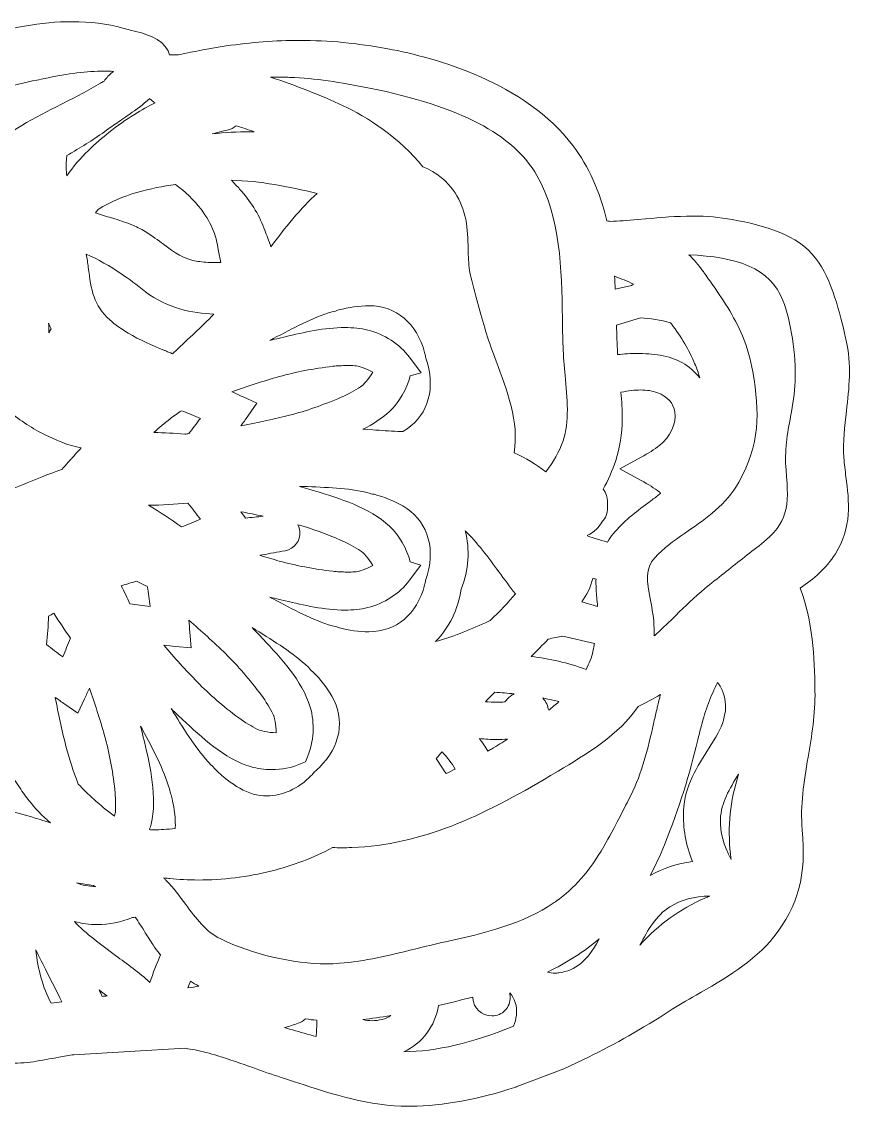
# Model space of a CAD drawing. Extents: x 28 to 2067, y -2033 to -35.
# Drawn here: x 1009.8 to 1197.6, y -1162.6 to -917.4 of the extents above; entities that cross this region are included whole.
import ezdxf

# ---------------------------------------------------------------- set-up
doc = ezdxf.new("R2010")
doc.units = 0
doc.header["$MEASUREMENT"] = 0
doc.layers.add('Layer 1', color=7, linetype='Continuous', lineweight=0)

msp = doc.modelspace()

# ---------------------------------------------------------------- linework, layer by layer
at = {"layer": 'Layer 1'}
for points, knots in [([(1097.32, -1162.63), (1088.47, -1162.63), (1080.21, -1159.93), (1072.23, -1157.32), (1071, -1156.92), (1069.76, -1156.51), (1068.53, -1156.12), (1066.36, -1155.42), (1064.18, -1154.65), (1062.08, -1153.89), (1059.48, -1152.97), (1056.8, -1152.01), (1054.17, -1151.21), (1052.4, -1150.68), (1050.68, -1150.24), (1049.04, -1149.9), (1048.32, -1149.76), (1047.58, -1149.63), (1046.81, -1149.51), (1046.81, -1149.51), (1021.64, -1150.96), (1021.64, -1150.96), (1020.5, -1151.15), (1019.36, -1151.35), (1018.22, -1151.55), (1016.32, -1151.89), (1014.4, -1152.23), (1012.46, -1152.54), (1010.63, -1152.81), (1008.71, -1152.94), (1006.57, -1152.94), (1004.38, -1152.94), (1002.2, -1152.81), (1000.1, -1152.67), (998.39, -1152.57), (996.62, -1152.45), (994.89, -1152.42), (994.34, -1152.41), (993.79, -1152.41), (993.24, -1152.41), (992.42, -1152.41), (991.6, -1152.42), (990.79, -1152.42), (989.95, -1152.43), (989.11, -1152.44), (988.28, -1152.44), (984.38, -1152.44), (980.2, -1152.25), (976.07, -1150.84), (972.26, -1149.58), (969.54, -1147.31), (966.9, -1145.11), (965.87, -1144.25), (964.89, -1143.43), (963.84, -1142.66), (961.2, -1140.73), (957.67, -1140.1), (953.93, -1139.43), (948.32, -1138.43), (941.95, -1137.3), (938.13, -1131.18), (936.78, -1129.03), (936.04, -1126.76), (935.32, -1124.57), (934.41, -1121.79), (933.63, -1119.39), (931.8, -1117.71), (930.17, -1116.22), (928.11, -1115.1), (925.92, -1113.91), (923.6, -1112.65), (921.2, -1111.34), (919.05, -1109.46), (915.56, -1106.45), (912.92, -1103.52), (910.99, -1100.51), (909.98, -1098.96), (909.16, -1097.29), (908.37, -1095.67), (907.01, -1092.9), (905.72, -1090.28), (903.71, -1088.59), (901.85, -1087.01), (899.37, -1086.04), (896.76, -1085.02), (892.63, -1083.4), (887.95, -1081.56), (885.06, -1076.86), (881.38, -1070.81), (882.7, -1063.01), (888.41, -1056.97), (894.72, -1050.28), (904.37, -1045.38), (914.22, -1043.85), (916.38, -1043.52), (918.36, -1043.29), (920.21, -1043.14), (915.67, -1035.46), (912.97, -1028.82), (912, -1022.93), (910.92, -1016.37), (911.69, -1009.89), (912.44, -1003.62), (912.72, -1001.25), (913.01, -998.79), (913.19, -996.42), (913.66, -989.74), (913.65, -983.72), (913.17, -978.02), (912.97, -975.59), (912.56, -973.16), (912.12, -970.59), (911.81, -968.76), (911.49, -966.87), (911.25, -964.98), (911.05, -963.22), (910.94, -961.69), (910.91, -960.26), (910.78, -953.15), (914.41, -948.93), (921.69, -947.71), (924.2, -947.29), (926.7, -947.24), (928.58, -947.24), (929.53, -947.24), (930.48, -947.26), (931.42, -947.27), (932.34, -947.29), (933.26, -947.3), (934.17, -947.3), (935.98, -947.3), (937.35, -947.24), (938.63, -947.11), (941.46, -946.8), (944.39, -946.3), (947.23, -945.81), (949.62, -945.4), (952.1, -944.98), (954.58, -944.66), (954.58, -944.66), (955.7, -944.51), (955.7, -944.51), (959.84, -943.97), (964.54, -943.36), (969.26, -943.36), (972.55, -943.36), (975.44, -943.66), (978.01, -944.27), (982.28, -935.21), (987.28, -925.16), (999.17, -921.22), (1006.78, -918.7), (1014.39, -917.37), (1021.18, -917.37), (1025.3, -917.37), (1029.16, -917.85), (1032.67, -918.81), (1033.23, -918.96), (1033.81, -919.1), (1034.39, -919.25), (1037.69, -920.07), (1041.43, -920.99), (1042.92, -923.97), (1043.05, -924.23), (1043.17, -924.52), (1043.27, -924.86), (1043.62, -924.85), (1043.97, -924.84), (1044.33, -924.84), (1044.65, -924.84), (1044.96, -924.85), (1045.28, -924.85), (1049.06, -924.03), (1052.58, -923.38), (1056.03, -922.86), (1061.78, -922.01), (1067.21, -921.59), (1072.61, -921.59), (1079.22, -921.59), (1085.76, -922.22), (1092.62, -923.49), (1103.58, -925.54), (1123.59, -931.11), (1134.46, -945.37), (1138.07, -950.16), (1140.59, -955.75), (1142.12, -962.42), (1142.41, -962.46), (1142.7, -962.49), (1142.99, -962.53), (1144.78, -962.46), (1146.69, -962.33), (1149.12, -962.1), (1149.12, -962.1), (1150.86, -961.95), (1150.86, -961.95), (1154.32, -961.64), (1157.9, -961.33), (1161.52, -961.33), (1164.75, -961.33), (1167.69, -961.58), (1170.5, -962.1), (1177.85, -963.47), (1185.22, -965.48), (1189.34, -970.83), (1193.09, -975.71), (1194.84, -983.31), (1196.13, -988.85), (1196.13, -988.85), (1196.19, -989.15), (1196.19, -989.15), (1197.55, -994.99), (1196.92, -1000.26), (1196.31, -1005.36), (1195.89, -1008.96), (1195.48, -1012.35), (1195.74, -1015.92), (1195.85, -1017.39), (1196.03, -1018.86), (1196.21, -1020.29), (1196.92, -1025.88), (1197.65, -1031.67), (1193.82, -1037.69), (1191.73, -1041), (1188.9, -1043.35), (1185.85, -1045.48), (1188.71, -1053.07), (1189.08, -1060.8), (1189.21, -1068.68), (1189.3, -1073.92), (1188.46, -1078.9), (1187.65, -1083.71), (1186.71, -1089.31), (1185.82, -1094.59), (1186.33, -1100.09), (1187.29, -1110.29), (1185.43, -1117.32), (1179.91, -1124.33), (1175.48, -1129.92), (1168.5, -1133.95), (1162.34, -1137.51), (1160.16, -1138.76), (1158.11, -1139.94), (1156.24, -1141.15), (1150.18, -1145.06), (1144.04, -1148.54), (1138, -1151.51), (1138, -1151.51), (1132.38, -1154.13), (1132.38, -1154.13), (1132.38, -1154.13), (1121.63, -1158.26), (1121.63, -1158.26), (1121.63, -1158.26), (1121.56, -1158.28), (1121.56, -1158.28), (1113.1, -1161.07), (1105.12, -1162.54), (1097.85, -1162.63), (1097.85, -1162.63), (1097.32, -1162.63), (1097.32, -1162.63)], [0, 0, 0, 0, 1, 1, 1, 2, 2, 2, 3, 3, 3, 4, 4, 4, 5, 5, 5, 6, 6, 6, 7, 7, 7, 8, 8, 8, 9, 9, 9, 10, 10, 10, 11, 11, 11, 12, 12, 12, 13, 13, 13, 14, 14, 14, 15, 15, 15, 16, 16, 16, 17, 17, 17, 18, 18, 18, 19, 19, 19, 20, 20, 20, 21, 21, 21, 22, 22, 22, 23, 23, 23, 24, 24, 24, 25, 25, 25, 26, 26, 26, 27, 27, 27, 28, 28, 28, 29, 29, 29, 30, 30, 30, 31, 31, 31, 32, 32, 32, 33, 33, 33, 34, 34, 34, 35, 35, 35, 36, 36, 36, 37, 37, 37, 38, 38, 38, 39, 39, 39, 40, 40, 40, 41, 41, 41, 42, 42, 42, 43, 43, 43, 44, 44, 44, 45, 45, 45, 46, 46, 46, 47, 47, 47, 48, 48, 48, 49, 49, 49, 50, 50, 50, 51, 51, 51, 52, 52, 52, 53, 53, 53, 54, 54, 54, 55, 55, 55, 56, 56, 56, 57, 57, 57, 58, 58, 58, 59, 59, 59, 60, 60, 60, 61, 61, 61, 62, 62, 62, 63, 63, 63, 64, 64, 64, 65, 65, 65, 66, 66, 66, 67, 67, 67, 68, 68, 68, 69, 69, 69, 70, 70, 70, 71, 71, 71, 72, 72, 72, 73, 73, 73, 74, 74, 74, 75, 75, 75, 76, 76, 76, 77, 77, 77, 78, 78, 78, 79, 79, 79, 80, 80, 80, 81, 81, 81, 82, 82, 82, 83, 83, 83, 84, 84, 84, 85, 85, 85, 86, 86, 86, 87, 87, 87, 87]), ([(1028.39, -928.55), (1024.6, -928.55), (1020.39, -929.07), (1015.15, -930.18), (1014.52, -930.31), (1013.87, -930.44), (1013.21, -930.58), (1008.29, -931.59), (1002.71, -932.74), (998.88, -935.43), (995.01, -938.15), (992.71, -942.94), (990.49, -947.57), (990.06, -948.46), (989.64, -949.35), (989.2, -950.21), (984.65, -959.35), (980.36, -968.42), (977.85, -979.03), (975.54, -988.83), (975.53, -997.65), (977.83, -1008.53), (978.55, -1012.02), (979.49, -1015.34), (980.49, -1018.86), (980.91, -1020.33), (981.33, -1021.8), (981.73, -1023.29), (981.83, -1023.67), (981.93, -1024.06), (982.03, -1024.46), (982.16, -1024.03), (982.28, -1023.59), (982.39, -1023.14), (982.91, -1021.13), (983.28, -1019.1), (983.68, -1016.96), (984.14, -1014.48), (984.61, -1011.91), (985.32, -1009.38), (985.55, -1008.57), (985.78, -1007.71), (986.02, -1006.82), (986.66, -1004.42), (987.39, -1001.7), (988.29, -999.05), (988.56, -998.24), (988.86, -997.46), (989.16, -996.67), (990.34, -993.69), (991.63, -991.25), (993.1, -989.28), (992.97, -988.95), (992.85, -988.63), (992.74, -988.32), (990.87, -983.31), (990.13, -977.48), (990.6, -971.5), (991.36, -961.87), (995.18, -953.06), (1001.08, -947.33), (1001.25, -947.15), (1001.41, -946.98), (1001.58, -946.83), (1006.59, -942.21), (1012.8, -939.06), (1018.81, -936.02), (1021.93, -934.44), (1024.88, -932.95), (1027.67, -931.26), (1027.93, -931.1), (1028.19, -930.94), (1028.46, -930.78), (1028.49, -930.72), (1028.62, -930.53), (1028.62, -930.53), (1028.62, -930.53), (1028.69, -930.45), (1028.69, -930.45), (1029.24, -929.78), (1029.86, -929.17), (1030.56, -928.61), (1029.85, -928.57), (1029.12, -928.55), (1028.39, -928.55)], [0, 0, 0, 0, 1, 1, 1, 2, 2, 2, 3, 3, 3, 4, 4, 4, 5, 5, 5, 6, 6, 6, 7, 7, 7, 8, 8, 8, 9, 9, 9, 10, 10, 10, 11, 11, 11, 12, 12, 12, 13, 13, 13, 14, 14, 14, 15, 15, 15, 16, 16, 16, 17, 17, 17, 18, 18, 18, 19, 19, 19, 20, 20, 20, 21, 21, 21, 22, 22, 22, 23, 23, 23, 24, 24, 24, 25, 25, 25, 26, 26, 26, 27, 27, 27, 28, 28, 28, 28]), ([(1121.2, -1014.83), (1123.78, -1016.02), (1126.16, -1017.46), (1128.37, -1019.19), (1129.96, -1016.93), (1131.39, -1014.69), (1132.24, -1012.13), (1133.71, -1007.81), (1133.2, -1002.49), (1132.71, -997.35), (1132.51, -995.21), (1132.3, -992.99), (1132.23, -990.87), (1132.16, -988.74), (1132.13, -986.57), (1132.09, -984.38), (1131.91, -973.25), (1131.73, -961.73), (1126.33, -952.15), (1121.13, -942.9), (1108.75, -936.44), (1088.5, -932.4), (1081.81, -931.07), (1076.18, -930.14), (1070.47, -929.95), (1069.45, -929.92), (1068.29, -929.89), (1067.03, -929.89), (1066.71, -929.89), (1066.39, -929.89), (1066.07, -929.9), (1071.72, -931.76), (1077.43, -934), (1082.52, -936.36), (1087.73, -938.75), (1095.47, -943.76), (1100.52, -950.16), (1103.58, -951.4), (1106.1, -953.44), (1107.83, -956.09), (1109, -957.89), (1109.8, -959.89), (1110.22, -962.05), (1110.67, -964.35), (1110.73, -966.57), (1110.78, -968.72), (1110.82, -970.44), (1110.86, -972.07), (1111.1, -973.65), (1111.17, -974.15), (1111.28, -974.66), (1111.38, -975.04), (1112.52, -979.73), (1113.88, -984.41), (1114.94, -987.96), (1115.5, -989.84), (1116.28, -991.91), (1117.11, -994.11), (1119.56, -1000.61), (1122.32, -1007.93), (1121.2, -1014.83)], [0, 0, 0, 0, 1, 1, 1, 2, 2, 2, 3, 3, 3, 4, 4, 4, 5, 5, 5, 6, 6, 6, 7, 7, 7, 8, 8, 8, 9, 9, 9, 10, 10, 10, 11, 11, 11, 12, 12, 12, 13, 13, 13, 14, 14, 14, 15, 15, 15, 16, 16, 16, 17, 17, 17, 18, 18, 18, 19, 19, 19, 20, 20, 20, 20]), ([(1020.06, -947.65), (1020.01, -948), (1019.97, -948.37), (1019.94, -948.75), (1019.86, -949.82), (1019.88, -950.96), (1020.02, -952.21), (1022.88, -948.07), (1026.81, -944.58), (1029.5, -942.45), (1031.47, -940.89), (1033.43, -939.5), (1035.33, -938.32), (1036.9, -937.34), (1038.45, -936.49), (1039.97, -935.75), (1039.77, -935.62), (1039.58, -935.47), (1039.39, -935.32), (1039.39, -935.32), (1039.29, -935.24), (1039.29, -935.24), (1039.11, -935.08), (1038.94, -934.91), (1038.79, -934.74), (1037.26, -936.15), (1035.63, -937.31), (1034.33, -938.21), (1033.72, -938.63), (1033.09, -939.06), (1032.46, -939.49), (1031.41, -940.2), (1030.41, -940.88), (1029.53, -941.54), (1026.87, -943.53), (1024.02, -945.26), (1021.26, -946.92), (1020.86, -947.17), (1020.46, -947.41), (1020.06, -947.65)], [0, 0, 0, 0, 1, 1, 1, 2, 2, 2, 3, 3, 3, 4, 4, 4, 5, 5, 5, 6, 6, 6, 7, 7, 7, 8, 8, 8, 9, 9, 9, 10, 10, 10, 11, 11, 11, 12, 12, 12, 13, 13, 13, 13]), ([(1058.33, -940.9), (1057.76, -941.38), (1057.08, -941.72), (1056.31, -941.89), (1055.2, -942.12), (1054.07, -942.41), (1052.93, -942.76), (1055.8, -942.42), (1058.64, -942.24), (1061.39, -942.24), (1061.72, -942.24), (1062.04, -942.24), (1062.36, -942.25), (1060.99, -941.77), (1059.65, -941.32), (1058.33, -940.9)], [0, 0, 0, 0, 1, 1, 1, 2, 2, 2, 3, 3, 3, 4, 4, 4, 5, 5, 5, 5]), ([(1057.25, -953.21), (1057.9, -953.89), (1058.52, -954.56), (1059.11, -955.22), (1061.55, -957.87), (1063.38, -960.82), (1064.59, -964.01), (1064.59, -964.01), (1064.78, -964.51), (1064.78, -964.51), (1065.23, -965.67), (1065.73, -966.95), (1066.18, -968.27), (1067.75, -966.18), (1069.38, -964.04), (1071.14, -961.96), (1073.04, -959.7), (1074.85, -957.79), (1076.63, -956.18), (1070.1, -954.69), (1063.83, -953.36), (1057.25, -953.21)], [0, 0, 0, 0, 1, 1, 1, 2, 2, 2, 3, 3, 3, 4, 4, 4, 5, 5, 5, 6, 6, 6, 7, 7, 7, 7]), ([(1026.54, -960.57), (1027.71, -961.02), (1028.9, -961.37), (1030.14, -961.74), (1030.14, -961.74), (1030.4, -961.82), (1030.4, -961.82), (1031.69, -962.2), (1033.22, -962.68), (1034.74, -963.31), (1035.59, -963.67), (1036.67, -964.16), (1037.78, -964.83), (1039.34, -965.79), (1040.69, -966.79), (1041.87, -967.68), (1044.39, -969.57), (1046.38, -971.06), (1049.69, -971.57), (1050.83, -971.74), (1052.06, -971.82), (1053.57, -971.82), (1054.01, -971.82), (1054.45, -971.81), (1054.88, -971.8), (1054.64, -970.84), (1054.46, -969.87), (1054.28, -968.91), (1054, -967.41), (1053.73, -965.99), (1053.27, -964.85), (1052.61, -963.16), (1051.63, -961.46), (1050.37, -959.78), (1048.75, -957.66), (1046.76, -955.74), (1044.59, -954.18), (1039.17, -954.95), (1032.57, -956.34), (1027.14, -959.82), (1026.93, -960.07), (1026.74, -960.32), (1026.54, -960.57)], [0, 0, 0, 0, 1, 1, 1, 2, 2, 2, 3, 3, 3, 4, 4, 4, 5, 5, 5, 6, 6, 6, 7, 7, 7, 8, 8, 8, 9, 9, 9, 10, 10, 10, 11, 11, 11, 12, 12, 12, 13, 13, 13, 14, 14, 14, 14]), ([(1042.57, -991.89), (1042.89, -992.02), (1043.2, -992.14), (1043.52, -992.27), (1043.66, -992.33), (1043.8, -992.4), (1043.93, -992.47), (1044.44, -991.99), (1044.93, -991.53), (1045.41, -991.07), (1045.41, -991.07), (1046.5, -990.03), (1046.5, -990.03), (1047.34, -989.25), (1048.14, -988.49), (1048.94, -987.73), (1050.36, -986.38), (1051.82, -984.98), (1053.28, -983.52), (1048.41, -983.28), (1042.75, -982.24), (1037.82, -978.42), (1035.77, -976.82), (1034.07, -975.56), (1032.46, -974.46), (1029.71, -972.58), (1027.14, -971.14), (1024.38, -969.91), (1024.59, -970.91), (1024.77, -971.92), (1024.89, -972.9), (1025.49, -978.14), (1026.12, -981.54), (1029.76, -984.8), (1030.96, -985.86), (1032.31, -986.84), (1033.88, -987.78), (1036.49, -989.35), (1039.43, -990.61), (1041.95, -991.64), (1042.12, -991.71), (1042.34, -991.8), (1042.57, -991.89)], [0, 0, 0, 0, 1, 1, 1, 2, 2, 2, 3, 3, 3, 4, 4, 4, 5, 5, 5, 6, 6, 6, 7, 7, 7, 8, 8, 8, 9, 9, 9, 10, 10, 10, 11, 11, 11, 12, 12, 12, 13, 13, 13, 14, 14, 14, 14]), ([(1163.91, -973.8), (1163.91, -973.8), (1165.12, -975.53), (1165.63, -976.25), (1168.22, -979.92), (1170.9, -983.88), (1172.79, -988.43), (1173.86, -991.01), (1174.62, -993.67), (1175.14, -996.58), (1176.76, -1005.87), (1176.77, -1012.92), (1171.99, -1021.48), (1169.08, -1026.65), (1164.73, -1029.63), (1160.51, -1032.52), (1160.51, -1032.52), (1159.68, -1033.09), (1159.68, -1033.09), (1157.24, -1034.78), (1154.89, -1036.47), (1153, -1038.58), (1150.74, -1041.1), (1151.12, -1043.74), (1151.99, -1048.17), (1152.39, -1050.22), (1152.81, -1052.34), (1152.81, -1054.57), (1152.81, -1054.57), (1152.81, -1055.89), (1152.81, -1056.28), (1153.01, -1056.11), (1153.21, -1055.94), (1153.41, -1055.75), (1154.89, -1054.43), (1156.28, -1053.06), (1157.74, -1051.62), (1159.82, -1049.57), (1161.97, -1047.46), (1164.33, -1045.54), (1167.13, -1043.24), (1170.02, -1040.98), (1172.81, -1038.8), (1174.24, -1037.68), (1175.67, -1036.57), (1177.1, -1035.44), (1183.13, -1030.69), (1183.42, -1027.1), (1182.66, -1018.8), (1182.27, -1014.44), (1182.99, -1010.46), (1183.69, -1006.61), (1184.18, -1003.9), (1184.65, -1001.34), (1184.73, -998.68), (1184.94, -992.63), (1183.8, -985.12), (1181.96, -980.4), (1179.08, -972.96), (1171.45, -970.59), (1160.69, -970.06), (1161.82, -971.16), (1162.87, -972.38), (1163.85, -973.75), (1163.85, -973.75), (1163.91, -973.8), (1163.91, -973.8)], [0, 0, 0, 0, 1, 1, 1, 2, 2, 2, 3, 3, 3, 4, 4, 4, 5, 5, 5, 6, 6, 6, 7, 7, 7, 8, 8, 8, 9, 9, 9, 10, 10, 10, 11, 11, 11, 12, 12, 12, 13, 13, 13, 14, 14, 14, 15, 15, 15, 16, 16, 16, 17, 17, 17, 18, 18, 18, 19, 19, 19, 20, 20, 20, 21, 21, 21, 22, 22, 22, 22]), ([(1143.87, -974.94), (1143.93, -975.94), (1143.99, -976.91), (1144.04, -977.86), (1144.04, -977.86), (1147.75, -976.99), (1147.75, -976.99), (1147.89, -976.9), (1148.04, -976.81), (1148.18, -976.72), (1146.83, -976.04), (1145.37, -975.46), (1143.87, -974.94)], [0, 0, 0, 0, 1, 1, 1, 2, 2, 2, 3, 3, 3, 4, 4, 4, 4]), ([(1089.21, -1009.67), (1091.1, -1009.8), (1093, -1009.91), (1094.88, -1010), (1094.88, -1010), (1096, -1010.06), (1096, -1010.06), (1101.3, -1007), (1103.39, -1001.23), (1101.59, -994.62), (1101.5, -994.29), (1101.39, -993.97), (1101.28, -993.65), (1101.28, -993.65), (1101.2, -993.42), (1101.2, -993.42), (1101.2, -993.42), (1101.15, -993.18), (1101.15, -993.18), (1101.09, -992.85), (1101.02, -992.51), (1100.94, -992.18), (1099.19, -985.56), (1094.5, -981.61), (1088.38, -981.61), (1086.12, -981.62), (1083.85, -981.93), (1081.43, -982.56), (1081.01, -982.76), (1080.55, -982.89), (1080.06, -982.94), (1075.51, -984.33), (1071.23, -986.62), (1066.71, -989.04), (1066.44, -989.18), (1066.18, -989.32), (1065.92, -989.46), (1066.64, -989.27), (1067.37, -989.1), (1068.1, -988.93), (1068.1, -988.93), (1069.41, -988.62), (1069.41, -988.62), (1073.57, -987.64), (1078.29, -986.53), (1082.9, -986.53), (1084.76, -986.53), (1086.5, -986.72), (1088.06, -987.09), (1091.75, -987.97), (1095.29, -990.28), (1097.51, -993.26), (1097.51, -993.26), (1100.13, -996.79), (1100.13, -996.79), (1100.13, -996.79), (1097.68, -997.46), (1097.68, -997.46), (1096.9, -1000.46), (1095.22, -1003.36), (1092.98, -1005.48), (1091.25, -1007.12), (1089.17, -1008.43), (1086.95, -1009.52), (1086.95, -1009.52), (1089.21, -1009.67), (1089.21, -1009.67)], [0, 0, 0, 0, 1, 1, 1, 2, 2, 2, 3, 3, 3, 4, 4, 4, 5, 5, 5, 6, 6, 6, 7, 7, 7, 8, 8, 8, 9, 9, 9, 10, 10, 10, 11, 11, 11, 12, 12, 12, 13, 13, 13, 14, 14, 14, 15, 15, 15, 16, 16, 16, 17, 17, 17, 18, 18, 18, 19, 19, 19, 20, 20, 20, 21, 21, 21, 22, 22, 22, 22]), ([(1015.91, -985.56), (1015.94, -986.27), (1015.95, -986.98), (1015.96, -987.69), (1016.13, -987.39), (1016.31, -987.1), (1016.48, -986.81), (1016.28, -986.4), (1016.09, -985.98), (1015.91, -985.56)], [0, 0, 0, 0, 1, 1, 1, 2, 2, 2, 3, 3, 3, 3]), ([(1148.95, -992.39), (1150.72, -992.39), (1152.49, -992.52), (1154.22, -992.78), (1157.84, -993.33), (1160.98, -995.14), (1163.16, -997.88), (1162.82, -996.77), (1162.43, -995.69), (1161.99, -994.63), (1160.73, -991.64), (1159.02, -988.72), (1156.75, -985.72), (1156.75, -985.72), (1156.61, -985.51), (1156.61, -985.51), (1156.6, -985.5), (1156.6, -985.5), (1156.6, -985.5), (1156.61, -985.5), (1156.61, -985.5), (1156.61, -985.51), (1156.61, -985.51), (1156.56, -985.44), (1156.56, -985.44), (1154.27, -984.82), (1151.98, -984.46), (1149.73, -984.37), (1149.73, -984.37), (1144.33, -986.01), (1144.33, -986.01), (1144.4, -988.11), (1144.46, -990.21), (1144.56, -992.27), (1144.56, -992.4), (1144.57, -992.52), (1144.58, -992.65), (1146.06, -992.47), (1147.52, -992.39), (1148.95, -992.39)], [0, 0, 0, 0, 1, 1, 1, 2, 2, 2, 3, 3, 3, 4, 4, 4, 5, 5, 5, 6, 6, 6, 7, 7, 7, 8, 8, 8, 9, 9, 9, 10, 10, 10, 11, 11, 11, 12, 12, 12, 13, 13, 13, 13]), ([(1057.33, -1001.04), (1058.14, -1001.4), (1058.95, -1001.78), (1059.75, -1002.15), (1059.75, -1002.15), (1062.97, -1003.66), (1062.97, -1003.66), (1062.97, -1003.66), (1060.94, -1006.58), (1060.94, -1006.58), (1060.44, -1007.31), (1059.92, -1008.03), (1059.4, -1008.75), (1063.62, -1007.96), (1067.12, -1007.2), (1070.41, -1006.35), (1074.16, -1005.38), (1077.98, -1004.05), (1082.09, -1002.29), (1083.71, -1001.59), (1085.2, -1000.71), (1086.45, -999.93), (1087.06, -999.55), (1088.3, -998.21), (1089.25, -996.62), (1087.64, -995.73), (1085.9, -995.18), (1085.17, -995.16), (1084.58, -995.14), (1084.01, -995.13), (1083.43, -995.13), (1082.23, -995.13), (1081.18, -995.18), (1080.21, -995.3), (1075.78, -995.82), (1071.8, -996.58), (1068.07, -997.62), (1064.39, -998.64), (1060.8, -999.82), (1057.33, -1001.04)], [0, 0, 0, 0, 1, 1, 1, 2, 2, 2, 3, 3, 3, 4, 4, 4, 5, 5, 5, 6, 6, 6, 7, 7, 7, 8, 8, 8, 9, 9, 9, 10, 10, 10, 11, 11, 11, 12, 12, 12, 13, 13, 13, 13]), ([(1000.33, -999.13), (999.91, -999.94), (999.29, -1001.33), (998.47, -1003.67), (997.68, -1005.96), (996.8, -1008.87), (995.7, -1012.8), (995.09, -1014.98), (994.48, -1017.23), (993.88, -1019.46), (992.76, -1023.6), (991.67, -1027.61), (990.62, -1031.04), (992.42, -1030.1), (994.17, -1029.22), (995.87, -1028.39), (997.62, -1027.54), (999.39, -1026.7), (1001.18, -1025.88), (1006.98, -1023.23), (1012.93, -1020.78), (1018.89, -1018.61), (1019.38, -1018.06), (1019.86, -1017.53), (1020.34, -1016.99), (1020.56, -1016.74), (1020.8, -1016.47), (1021.05, -1016.2), (1021.8, -1015.38), (1022.55, -1014.55), (1023.31, -1013.73), (1020.32, -1013.22), (1017.5, -1012.02), (1014.23, -1010.33), (1011.14, -1008.74), (1008.66, -1006.9), (1005.9, -1004.63), (1005.16, -1004.02), (1004.25, -1003.08), (1003.21, -1001.99), (1002.45, -1001.2), (1001.27, -999.97), (1000.33, -999.13)], [0, 0, 0, 0, 1, 1, 1, 2, 2, 2, 3, 3, 3, 4, 4, 4, 5, 5, 5, 6, 6, 6, 7, 7, 7, 8, 8, 8, 9, 9, 9, 10, 10, 10, 11, 11, 11, 12, 12, 12, 13, 13, 13, 14, 14, 14, 14]), ([(1137.8, -1033.66), (1138.49, -1033.9), (1139.12, -1034.1), (1139.71, -1034.28), (1140.54, -1034.53), (1141.39, -1034.79), (1142.26, -1035.03), (1142.66, -1034.4), (1143.1, -1033.78), (1143.58, -1033.18), (1145.82, -1030.4), (1148.65, -1028.29), (1151.38, -1026.24), (1151.38, -1026.24), (1152.4, -1025.48), (1152.4, -1025.48), (1153.05, -1025), (1153.69, -1024.5), (1154.31, -1023.98), (1154.22, -1023.9), (1154.12, -1023.82), (1154.02, -1023.75), (1152.87, -1022.85), (1151.52, -1021.99), (1149.9, -1021.11), (1149.9, -1021.11), (1145.06, -1018.47), (1145.06, -1018.47), (1145.06, -1018.47), (1149.9, -1015.84), (1149.9, -1015.84), (1151.52, -1014.96), (1152.87, -1014.1), (1154.02, -1013.2), (1156.51, -1011.28), (1157.91, -1008.23), (1157.51, -1005.61), (1157.2, -1003.6), (1155.85, -1002.1), (1153.6, -1001.27), (1152.48, -1000.85), (1151.22, -1000.65), (1149.77, -1000.65), (1148.46, -1000.65), (1147.02, -1000.81), (1145.33, -1001.16), (1145.5, -1003.1), (1145.64, -1005.15), (1145.61, -1007.21), (1145.59, -1010.61), (1145.11, -1013.68), (1144.15, -1016.57), (1143.39, -1018.86), (1142.43, -1021.04), (1141.3, -1023.1), (1141.62, -1023.5), (1141.88, -1023.98), (1142.05, -1024.5), (1142.29, -1025.26), (1142.37, -1026.08), (1142.29, -1026.94), (1142.41, -1028.06), (1142.08, -1029.2), (1141.34, -1030.14), (1141.24, -1030.27), (1141.14, -1030.42), (1141.02, -1030.57), (1140.41, -1031.44), (1139.39, -1032.89), (1137.74, -1033.48), (1137.76, -1033.54), (1137.78, -1033.6), (1137.8, -1033.66)], [0, 0, 0, 0, 1, 1, 1, 2, 2, 2, 3, 3, 3, 4, 4, 4, 5, 5, 5, 6, 6, 6, 7, 7, 7, 8, 8, 8, 9, 9, 9, 10, 10, 10, 11, 11, 11, 12, 12, 12, 13, 13, 13, 14, 14, 14, 15, 15, 15, 16, 16, 16, 17, 17, 17, 18, 18, 18, 19, 19, 19, 20, 20, 20, 21, 21, 21, 22, 22, 22, 23, 23, 23, 24, 24, 24, 24]), ([(1039.7, -1010.25), (1042.05, -1010.3), (1044.39, -1010.44), (1046.69, -1010.65), (1046.99, -1010.6), (1047.29, -1010.55), (1047.6, -1010.5), (1048.49, -1009.37), (1049.37, -1008.22), (1050.23, -1007.08), (1048.82, -1006.47), (1047.4, -1005.89), (1045.98, -1005.33), (1045.17, -1005.91), (1044.3, -1006.51), (1043.37, -1007.14), (1042.14, -1008.18), (1040.92, -1009.21), (1039.7, -1010.25)], [0, 0, 0, 0, 1, 1, 1, 2, 2, 2, 3, 3, 3, 4, 4, 4, 5, 5, 5, 6, 6, 6, 6]), ([(950.87, -1015.84), (950.37, -1015.84), (949.89, -1015.87), (949.45, -1015.93), (948.92, -1016), (948.2, -1016.17), (947.92, -1016.55), (947.76, -1016.76), (947.42, -1017.44), (947.69, -1019.31), (947.97, -1021.3), (948.32, -1023.35), (948.66, -1025.33), (948.96, -1027.03), (949.25, -1028.73), (949.51, -1030.44), (949.51, -1030.44), (949.64, -1031.32), (949.64, -1031.32), (950.8, -1039.14), (951.89, -1046.53), (955.66, -1052.97), (957.79, -1056.59), (960.73, -1059.32), (963.85, -1062.22), (965.38, -1063.64), (966.97, -1065.12), (968.5, -1066.74), (971.31, -1069.7), (973.11, -1073.08), (974.86, -1076.34), (976.17, -1078.78), (977.4, -1081.08), (979, -1083.14), (982.44, -1087.56), (987.69, -1089.32), (993.25, -1091.18), (994.75, -1091.68), (996.3, -1092.2), (997.83, -1092.78), (1000.98, -1093.97), (1004.17, -1094.93), (1006.6, -1095.63), (1006.98, -1095.75), (1007.31, -1095.85), (1007.64, -1095.94), (1007.64, -1095.94), (1009.52, -1096.48), (1009.52, -1096.48), (1011.74, -1097.12), (1014.03, -1097.78), (1016.32, -1098.51), (1014.46, -1096.92), (1012.86, -1095.26), (1011.48, -1093.52), (1010.82, -1092.7), (1010.11, -1091.72), (1009.3, -1090.48), (1009.3, -1090.48), (1008.15, -1088.71), (1008.15, -1088.71), (1007.04, -1086.98), (1005.99, -1085.34), (1004.77, -1083.84), (1003.36, -1082.1), (1001.63, -1080.74), (999.8, -1079.3), (998.67, -1078.41), (997.5, -1077.49), (996.35, -1076.43), (995.1, -1075.29), (994.07, -1074.15), (993.07, -1073.05), (991.7, -1071.53), (990.51, -1070.21), (989.02, -1069.2), (988.2, -1068.63), (987.37, -1068.21), (986.48, -1067.89), (986.48, -1067.89), (985.41, -1067.52), (985.41, -1067.52), (982.34, -1066.45), (979.69, -1065.52), (976.61, -1062.94), (976.61, -1062.94), (976.49, -1062.84), (976.49, -1062.84), (975.95, -1062.4), (975.31, -1061.93), (974.64, -1061.43), (971.04, -1058.77), (965.62, -1054.76), (966.42, -1048.95), (967.07, -1044.35), (971.57, -1041.75), (974.85, -1039.86), (975.28, -1039.61), (975.69, -1039.38), (976.05, -1039.16), (976.05, -1039.16), (976.35, -1038.97), (976.35, -1038.97), (976.35, -1038.97), (976.39, -1038.96), (976.39, -1038.96), (976.72, -1038.77), (977.05, -1038.58), (977.38, -1038.38), (976.94, -1037.86), (976.53, -1037.3), (976.15, -1036.69), (974.91, -1034.72), (974.13, -1032.53), (973.44, -1030.61), (971.77, -1026.08), (970.51, -1021.33), (969.57, -1017.42), (966.14, -1016.62), (958.94, -1016.26), (955.02, -1016.07), (953.67, -1016), (952.64, -1015.94), (952.16, -1015.9), (951.73, -1015.86), (951.29, -1015.84), (950.87, -1015.84)], [0, 0, 0, 0, 1, 1, 1, 2, 2, 2, 3, 3, 3, 4, 4, 4, 5, 5, 5, 6, 6, 6, 7, 7, 7, 8, 8, 8, 9, 9, 9, 10, 10, 10, 11, 11, 11, 12, 12, 12, 13, 13, 13, 14, 14, 14, 15, 15, 15, 16, 16, 16, 17, 17, 17, 18, 18, 18, 19, 19, 19, 20, 20, 20, 21, 21, 21, 22, 22, 22, 23, 23, 23, 24, 24, 24, 25, 25, 25, 26, 26, 26, 27, 27, 27, 28, 28, 28, 29, 29, 29, 30, 30, 30, 31, 31, 31, 32, 32, 32, 33, 33, 33, 34, 34, 34, 35, 35, 35, 36, 36, 36, 37, 37, 37, 38, 38, 38, 39, 39, 39, 40, 40, 40, 41, 41, 41, 42, 42, 42, 42]), ([(1081.42, -1054.38), (1083.84, -1055.02), (1086.12, -1055.33), (1088.35, -1055.33), (1094.5, -1055.33), (1099.19, -1051.38), (1100.94, -1044.76), (1101.02, -1044.43), (1101.09, -1044.1), (1101.15, -1043.76), (1101.15, -1043.76), (1101.2, -1043.52), (1101.2, -1043.52), (1101.2, -1043.52), (1101.28, -1043.29), (1101.28, -1043.29), (1101.39, -1042.97), (1101.5, -1042.65), (1101.59, -1042.32), (1103.39, -1035.71), (1101.29, -1029.93), (1095.98, -1026.87), (1094.04, -1025.76), (1091.92, -1024.9), (1089.5, -1024.23), (1089.04, -1024.2), (1088.57, -1024.08), (1088.13, -1023.87), (1083.49, -1022.81), (1078.64, -1022.65), (1073.52, -1022.48), (1073.22, -1022.47), (1072.92, -1022.46), (1072.62, -1022.45), (1073.34, -1022.65), (1074.06, -1022.86), (1074.78, -1023.08), (1074.78, -1023.08), (1076.07, -1023.47), (1076.07, -1023.47), (1081.6, -1025.13), (1088.47, -1027.2), (1092.98, -1031.47), (1095.24, -1033.6), (1096.92, -1036.52), (1097.69, -1039.54), (1097.69, -1039.54), (1100.05, -1040.25), (1100.05, -1040.25), (1100.05, -1040.25), (1097.51, -1043.68), (1097.51, -1043.68), (1095.28, -1046.67), (1091.75, -1048.98), (1088.06, -1049.86), (1086.5, -1050.23), (1084.76, -1050.42), (1082.9, -1050.42), (1078.29, -1050.42), (1073.57, -1049.31), (1069.42, -1048.33), (1069.42, -1048.33), (1068.1, -1048.02), (1068.1, -1048.02), (1067.37, -1047.85), (1066.65, -1047.67), (1065.93, -1047.49), (1066.19, -1047.63), (1066.45, -1047.77), (1066.71, -1047.91), (1071.23, -1050.33), (1075.51, -1052.61), (1080.06, -1054.01), (1080.53, -1054.05), (1080.99, -1054.18), (1081.42, -1054.38)], [0, 0, 0, 0, 1, 1, 1, 2, 2, 2, 3, 3, 3, 4, 4, 4, 5, 5, 5, 6, 6, 6, 7, 7, 7, 8, 8, 8, 9, 9, 9, 10, 10, 10, 11, 11, 11, 12, 12, 12, 13, 13, 13, 14, 14, 14, 15, 15, 15, 16, 16, 16, 17, 17, 17, 18, 18, 18, 19, 19, 19, 20, 20, 20, 21, 21, 21, 22, 22, 22, 23, 23, 23, 24, 24, 24, 25, 25, 25, 25]), ([(1038.51, -1026.73), (1041.11, -1028.27), (1043.6, -1029.9), (1045.99, -1031.62), (1047.4, -1031.06), (1048.82, -1030.47), (1050.24, -1029.87), (1049.31, -1028.64), (1048.37, -1027.42), (1047.43, -1026.23), (1044.51, -1026.52), (1041.52, -1026.69), (1038.51, -1026.73)], [0, 0, 0, 0, 1, 1, 1, 2, 2, 2, 3, 3, 3, 4, 4, 4, 4]), ([(1060.43, -1029.64), (1061.77, -1029.48), (1063.11, -1029.33), (1064.43, -1029.19), (1062.74, -1028.83), (1061.06, -1028.5), (1059.4, -1028.18), (1059.75, -1028.67), (1060.09, -1029.15), (1060.43, -1029.64)], [0, 0, 0, 0, 1, 1, 1, 2, 2, 2, 3, 3, 3, 3]), ([(1063.7, -1038.03), (1065.13, -1038.48), (1066.59, -1038.92), (1068.07, -1039.33), (1071.81, -1040.36), (1075.78, -1041.12), (1080.21, -1041.65), (1081.18, -1041.76), (1082.23, -1041.82), (1083.43, -1041.82), (1084.01, -1041.82), (1084.59, -1041.81), (1085.17, -1041.79), (1085.89, -1041.76), (1087.64, -1041.22), (1089.25, -1040.32), (1088.3, -1038.74), (1087.06, -1037.4), (1086.44, -1037.01), (1085.2, -1036.24), (1083.7, -1035.35), (1082.09, -1034.66), (1078.66, -1033.18), (1075.44, -1032.02), (1072.28, -1031.11), (1072.51, -1031.56), (1072.66, -1032.06), (1072.71, -1032.59), (1072.91, -1034.75), (1071.51, -1036.6), (1069.37, -1037.01), (1067.66, -1037.32), (1065.97, -1037.62), (1064.29, -1037.93), (1064.29, -1037.93), (1063.7, -1038.03), (1063.7, -1038.03)], [0, 0, 0, 0, 1, 1, 1, 2, 2, 2, 3, 3, 3, 4, 4, 4, 5, 5, 5, 6, 6, 6, 7, 7, 7, 8, 8, 8, 9, 9, 9, 10, 10, 10, 11, 11, 11, 12, 12, 12, 12]), ([(1109.18, -1045.66), (1108.51, -1050.32), (1106.54, -1054.34), (1103.39, -1057.53), (1107.07, -1056.62), (1110.81, -1054.98), (1114.69, -1053.27), (1114.69, -1053.27), (1115.75, -1052.8), (1115.75, -1052.8), (1118.05, -1050.6), (1119.9, -1048.62), (1121.45, -1046.74), (1120.17, -1045.12), (1118.95, -1043.46), (1117.76, -1041.83), (1115.27, -1038.43), (1112.85, -1035.13), (1110.1, -1032.49), (1111.23, -1036.83), (1110.93, -1041.29), (1109.18, -1045.66)], [0, 0, 0, 0, 1, 1, 1, 2, 2, 2, 3, 3, 3, 4, 4, 4, 5, 5, 5, 6, 6, 6, 7, 7, 7, 7]), ([(1034.29, -1049), (1035.79, -1049.22), (1037.31, -1049.42), (1038.84, -1049.61), (1038.66, -1048.08), (1038.45, -1046.56), (1038.23, -1045.05), (1037.43, -1044.69), (1036.61, -1044.31), (1035.77, -1043.9), (1034.59, -1044.23), (1033.45, -1044.57), (1032.34, -1044.92), (1033.03, -1046.28), (1033.68, -1047.64), (1034.29, -1049)], [0, 0, 0, 0, 1, 1, 1, 2, 2, 2, 3, 3, 3, 4, 4, 4, 5, 5, 5, 5]), ([(1140.02, -1049.63), (1139.99, -1048.93), (1139.93, -1048.23), (1139.86, -1047.53), (1139.84, -1047.32), (1139.83, -1047.15), (1139.81, -1046.98), (1139.81, -1046.87), (1139.8, -1046.76), (1139.79, -1046.65), (1139.69, -1045.48), (1139.66, -1044.42), (1139.7, -1043.43), (1139.46, -1043.37), (1139.21, -1043.31), (1138.97, -1043.25), (1138.53, -1045.24), (1137.59, -1046.99), (1136.47, -1048.55), (1136.47, -1048.55), (1140.02, -1049.63), (1140.02, -1049.63)], [0, 0, 0, 0, 1, 1, 1, 2, 2, 2, 3, 3, 3, 4, 4, 4, 5, 5, 5, 6, 6, 6, 7, 7, 7, 7]), ([(1015.46, -1058.2), (1016.66, -1059.14), (1017.87, -1060.08), (1019.1, -1061), (1019.7, -1059.59), (1020.29, -1058.17), (1020.85, -1056.75), (1019.57, -1054.97), (1018.32, -1053.1), (1017.11, -1051.15), (1016.7, -1051.36), (1016.3, -1051.56), (1015.9, -1051.77), (1015.82, -1053.95), (1015.67, -1056.1), (1015.46, -1058.2)], [0, 0, 0, 0, 1, 1, 1, 2, 2, 2, 3, 3, 3, 4, 4, 4, 5, 5, 5, 5]), ([(1041.96, -1058.38), (1044.36, -1061.18), (1046.89, -1063.99), (1049.56, -1066.71), (1052.27, -1069.48), (1055.33, -1072.12), (1058.91, -1074.8), (1060.33, -1075.85), (1061.84, -1076.7), (1063.13, -1077.39), (1063.7, -1077.69), (1065.42, -1078.14), (1067.4, -1078.16), (1067.37, -1076.32), (1066.97, -1074.54), (1066.63, -1073.9), (1065.93, -1072.6), (1065.08, -1071.09), (1064.03, -1069.68), (1061.36, -1066.1), (1058.72, -1063.04), (1055.95, -1060.32), (1053.22, -1057.65), (1050.41, -1055.12), (1047.62, -1052.73), (1047.71, -1053.62), (1047.79, -1054.5), (1047.86, -1055.38), (1047.86, -1055.38), (1048.16, -1058.93), (1048.16, -1058.93), (1048.16, -1058.93), (1044.62, -1058.63), (1044.62, -1058.63), (1043.74, -1058.55), (1042.85, -1058.47), (1041.96, -1058.38)], [0, 0, 0, 0, 1, 1, 1, 2, 2, 2, 3, 3, 3, 4, 4, 4, 5, 5, 5, 6, 6, 6, 7, 7, 7, 8, 8, 8, 9, 9, 9, 10, 10, 10, 11, 11, 11, 12, 12, 12, 12]), ([(1053.59, -1086.42), (1055.37, -1088.19), (1057.18, -1089.6), (1059.12, -1090.72), (1061.11, -1091.87), (1063.19, -1092.45), (1065.3, -1092.45), (1068.81, -1092.45), (1072.36, -1090.82), (1075.3, -1087.85), (1075.54, -1087.61), (1075.77, -1087.36), (1075.99, -1087.1), (1075.99, -1087.1), (1076.14, -1086.91), (1076.14, -1086.91), (1076.14, -1086.91), (1076.33, -1086.75), (1076.33, -1086.75), (1076.59, -1086.54), (1076.84, -1086.31), (1077.08, -1086.07), (1081.96, -1081.24), (1083.03, -1075.19), (1079.95, -1069.88), (1078.83, -1067.95), (1077.43, -1066.14), (1075.66, -1064.36), (1075.28, -1064.09), (1074.94, -1063.76), (1074.66, -1063.36), (1071.17, -1060.12), (1067.05, -1057.56), (1062.7, -1054.86), (1062.45, -1054.7), (1062.19, -1054.54), (1061.94, -1054.38), (1062.46, -1054.92), (1062.98, -1055.46), (1063.49, -1056), (1063.49, -1056), (1064.42, -1056.99), (1064.42, -1056.99), (1068.37, -1061.19), (1073.29, -1066.41), (1075.06, -1072.36), (1076.15, -1076.01), (1075.91, -1080.22), (1074.44, -1083.64), (1074.44, -1083.64), (1073.97, -1084.73), (1073.97, -1084.73), (1073.97, -1084.73), (1072.87, -1085.21), (1072.87, -1085.21), (1070.9, -1086.06), (1068.65, -1086.5), (1066.35, -1086.5), (1066.35, -1086.5), (1066.35, -1086.5), (1066.35, -1086.5), (1064.71, -1086.5), (1063.11, -1086.28), (1061.6, -1085.83), (1055.65, -1084.05), (1050.42, -1079.13), (1046.22, -1075.18), (1046.22, -1075.18), (1045.24, -1074.26), (1045.24, -1074.26), (1044.69, -1073.75), (1044.15, -1073.23), (1043.62, -1072.71), (1043.78, -1072.96), (1043.93, -1073.21), (1044.09, -1073.47), (1046.8, -1077.82), (1049.36, -1081.94), (1052.6, -1085.42), (1052.99, -1085.7), (1053.32, -1086.04), (1053.59, -1086.42)], [0, 0, 0, 0, 1, 1, 1, 2, 2, 2, 3, 3, 3, 4, 4, 4, 5, 5, 5, 6, 6, 6, 7, 7, 7, 8, 8, 8, 9, 9, 9, 10, 10, 10, 11, 11, 11, 12, 12, 12, 13, 13, 13, 14, 14, 14, 15, 15, 15, 16, 16, 16, 17, 17, 17, 18, 18, 18, 19, 19, 19, 20, 20, 20, 21, 21, 21, 22, 22, 22, 23, 23, 23, 24, 24, 24, 25, 25, 25, 26, 26, 26, 27, 27, 27, 27]), ([(1125.05, -1060.92), (1129.1, -1061.44), (1133.33, -1062.3), (1137.43, -1063.85), (1138.19, -1062.48), (1138.7, -1061.13), (1138.98, -1059.78), (1138.98, -1059.78), (1139.03, -1059.56), (1139.03, -1059.56), (1139.08, -1059.32), (1139.12, -1059.09), (1139.17, -1058.85), (1139.22, -1058.55), (1139.28, -1058.26), (1139.33, -1057.98), (1139.33, -1057.98), (1132.2, -1056.32), (1132.2, -1056.32), (1131.13, -1056.48), (1130.03, -1056.71), (1128.86, -1057.02), (1127.65, -1058.28), (1126.39, -1059.58), (1125.05, -1060.92)], [0, 0, 0, 0, 1, 1, 1, 2, 2, 2, 3, 3, 3, 4, 4, 4, 5, 5, 5, 6, 6, 6, 7, 7, 7, 8, 8, 8, 8]), ([(1167.18, -1066.81), (1165.63, -1069.84), (1164.48, -1072.92), (1163.47, -1076.73), (1163.21, -1077.72), (1162.95, -1078.74), (1162.7, -1079.79), (1160.89, -1087.65), (1158.56, -1094.97), (1155.17, -1103.53), (1154.2, -1105.96), (1153.12, -1108.27), (1151.93, -1110.44), (1154.86, -1108.82), (1158.02, -1107.77), (1161.49, -1107.26), (1160, -1103.5), (1159.34, -1099.73), (1159.48, -1095.83), (1159.68, -1090.32), (1162.65, -1085.68), (1165.26, -1081.6), (1165.6, -1081.06), (1165.94, -1080.53), (1166.27, -1080), (1169.09, -1075.48), (1169.67, -1072.04), (1168.21, -1068.5), (1167.95, -1067.88), (1167.61, -1067.31), (1167.18, -1066.81)], [0, 0, 0, 0, 1, 1, 1, 2, 2, 2, 3, 3, 3, 4, 4, 4, 5, 5, 5, 6, 6, 6, 7, 7, 7, 8, 8, 8, 9, 9, 9, 10, 10, 10, 10]), ([(1022.62, -1089.75), (1023.67, -1090.91), (1024.84, -1092.07), (1026.18, -1093.27), (1027.54, -1094.49), (1029.07, -1095.71), (1030.81, -1097), (1030.94, -1096.53), (1031.01, -1096.16), (1031.02, -1095.93), (1031.07, -1094.47), (1031.09, -1092.73), (1030.88, -1090.98), (1030.36, -1086.54), (1029.6, -1082.57), (1028.56, -1078.83), (1027.54, -1075.16), (1026.36, -1071.57), (1025.14, -1068.09), (1024.77, -1068.91), (1024.4, -1069.72), (1024.03, -1070.52), (1024.03, -1070.52), (1022.52, -1073.74), (1022.52, -1073.74), (1022.52, -1073.74), (1019.59, -1071.71), (1019.59, -1071.71), (1018.87, -1071.2), (1018.14, -1070.68), (1017.42, -1070.16), (1018.1, -1073.78), (1018.88, -1077.48), (1019.83, -1081.17), (1020.54, -1083.95), (1021.46, -1086.76), (1022.62, -1089.75)], [0, 0, 0, 0, 1, 1, 1, 2, 2, 2, 3, 3, 3, 4, 4, 4, 5, 5, 5, 6, 6, 6, 7, 7, 7, 8, 8, 8, 9, 9, 9, 10, 10, 10, 11, 11, 11, 12, 12, 12, 12]), ([(1114.68, -1071.14), (1115.53, -1071.23), (1116.37, -1071.28), (1117.2, -1071.28), (1117.84, -1071.28), (1118.47, -1071.25), (1119.09, -1071.19), (1119.43, -1070.71), (1119.85, -1070.28), (1120.34, -1069.91), (1120.62, -1069.71), (1120.91, -1069.52), (1121.22, -1069.37), (1119.71, -1069.21), (1118.23, -1069.09), (1116.83, -1068.99), (1116.83, -1068.99), (1116.48, -1069.32), (1116.48, -1069.32), (1115.89, -1069.9), (1115.29, -1070.5), (1114.68, -1071.14)], [0, 0, 0, 0, 1, 1, 1, 2, 2, 2, 3, 3, 3, 4, 4, 4, 5, 5, 5, 6, 6, 6, 7, 7, 7, 7]), ([(1042.42, -1111.47), (1044.18, -1113.24), (1045.59, -1115.17), (1046.95, -1117.03), (1049.24, -1120.15), (1051.4, -1123.1), (1054.82, -1124.77), (1061.93, -1128.25), (1071.12, -1130.41), (1078.8, -1130.41), (1079.79, -1130.41), (1080.76, -1130.37), (1081.69, -1130.3), (1087.35, -1129.88), (1093.11, -1128.46), (1098.67, -1127.08), (1100.95, -1126.52), (1103.31, -1125.94), (1105.64, -1125.43), (1114.57, -1123.5), (1123.17, -1121.37), (1130.25, -1116.58), (1130.34, -1116.51), (1130.71, -1116.25), (1130.71, -1116.25), (1134.79, -1113.37), (1138.1, -1109.56), (1141.46, -1103.88), (1142.74, -1101.7), (1143.9, -1099.49), (1144.86, -1097.62), (1145.57, -1096.24), (1146.27, -1094.84), (1146.97, -1093.45), (1146.97, -1093.45), (1147.53, -1092.33), (1147.53, -1092.33), (1150.16, -1087.16), (1151.39, -1081.8), (1152.7, -1076.12), (1152.93, -1075.09), (1153.17, -1074.05), (1153.42, -1073.01), (1153.51, -1072.64), (1153.59, -1072.29), (1153.68, -1071.94), (1153.79, -1071.47), (1153.9, -1071), (1154.02, -1070.51), (1154.11, -1070.18), (1154.21, -1069.85), (1154.31, -1069.51), (1152.51, -1070.57), (1150.8, -1071.45), (1149.25, -1072.2), (1145.02, -1078.56), (1137.34, -1083.12), (1131.13, -1086.82), (1131.13, -1086.82), (1129.43, -1087.83), (1129.43, -1087.83), (1113.82, -1097.17), (1100.21, -1103.51), (1084.48, -1104.12), (1083.72, -1104.15), (1082.96, -1104.16), (1082.19, -1104.16), (1081.5, -1104.16), (1080.81, -1104.15), (1080.12, -1104.13), (1075.76, -1106.46), (1071.19, -1108.21), (1066.19, -1109.46), (1060.96, -1110.77), (1055.27, -1111.46), (1049.71, -1111.46), (1047.49, -1111.46), (1045.33, -1111.35), (1043.29, -1111.12), (1043.29, -1111.12), (1042.17, -1111), (1041.99, -1110.98), (1041.99, -1111), (1041.98, -1111.01), (1041.97, -1111.03), (1042.12, -1111.17), (1042.27, -1111.32), (1042.42, -1111.47)], [0, 0, 0, 0, 1, 1, 1, 2, 2, 2, 3, 3, 3, 4, 4, 4, 5, 5, 5, 6, 6, 6, 7, 7, 7, 8, 8, 8, 9, 9, 9, 10, 10, 10, 11, 11, 11, 12, 12, 12, 13, 13, 13, 14, 14, 14, 15, 15, 15, 16, 16, 16, 17, 17, 17, 18, 18, 18, 19, 19, 19, 20, 20, 20, 21, 21, 21, 22, 22, 22, 23, 23, 23, 24, 24, 24, 25, 25, 25, 26, 26, 26, 27, 27, 27, 28, 28, 28, 29, 29, 29, 29]), ([(1127.65, -1070.3), (1128.43, -1071.12), (1128.8, -1072.15), (1128.99, -1073.07), (1129.79, -1072.44), (1130.57, -1071.79), (1131.32, -1071.11), (1130.85, -1071), (1130.39, -1070.89), (1129.93, -1070.78), (1129.17, -1070.61), (1128.41, -1070.45), (1127.65, -1070.3)], [0, 0, 0, 0, 1, 1, 1, 2, 2, 2, 3, 3, 3, 4, 4, 4, 4]), ([(1038.74, -1100.07), (1039.05, -1100.09), (1039.38, -1100.1), (1039.71, -1100.1), (1041.12, -1100.1), (1042.72, -1100.01), (1044.55, -1099.81), (1044.56, -1099.58), (1044.57, -1099.35), (1044.57, -1099.12), (1044.56, -1096.88), (1044.25, -1094.61), (1043.62, -1092.19), (1043.41, -1091.77), (1043.29, -1091.31), (1043.24, -1090.83), (1041.85, -1086.28), (1039.56, -1082), (1037.14, -1077.48), (1037, -1077.22), (1036.86, -1076.95), (1036.72, -1076.69), (1036.91, -1077.41), (1037.08, -1078.14), (1037.25, -1078.87), (1037.25, -1078.87), (1037.56, -1080.18), (1037.56, -1080.18), (1038.88, -1085.79), (1040.53, -1092.78), (1039.09, -1098.82), (1038.99, -1099.24), (1038.87, -1099.65), (1038.74, -1100.07)], [0, 0, 0, 0, 1, 1, 1, 2, 2, 2, 3, 3, 3, 4, 4, 4, 5, 5, 5, 6, 6, 6, 7, 7, 7, 8, 8, 8, 9, 9, 9, 10, 10, 10, 11, 11, 11, 11]), ([(1113.31, -1079.45), (1114.02, -1080.39), (1114.66, -1081.34), (1115.24, -1082.32), (1115.51, -1082.16), (1115.77, -1082), (1116.04, -1081.84), (1117.37, -1081.04), (1118.58, -1080.3), (1119.7, -1079.59), (1118.88, -1079.66), (1118.05, -1079.69), (1117.21, -1079.69), (1115.93, -1079.69), (1114.63, -1079.61), (1113.31, -1079.45)], [0, 0, 0, 0, 1, 1, 1, 2, 2, 2, 3, 3, 3, 4, 4, 4, 5, 5, 5, 5]), ([(1103.56, -1084.01), (1104.32, -1085.17), (1105.05, -1086.29), (1105.79, -1087.39), (1106.48, -1087.06), (1107.16, -1086.72), (1107.85, -1086.37), (1107.04, -1085.03), (1106.05, -1083.73), (1104.88, -1082.45), (1104.45, -1082.97), (1104.01, -1083.49), (1103.56, -1084.01)], [0, 0, 0, 0, 1, 1, 1, 2, 2, 2, 3, 3, 3, 4, 4, 4, 4]), ([(1171.95, -1087.52), (1169.88, -1090.82), (1167.97, -1093.96), (1167.83, -1097.74), (1167.72, -1100.67), (1168.5, -1103.61), (1170.24, -1106.79), (1170.19, -1106.38), (1170.14, -1105.96), (1170.09, -1105.55), (1169.41, -1099.36), (1169.98, -1093.63), (1171.95, -1087.52)], [0, 0, 0, 0, 1, 1, 1, 2, 2, 2, 3, 3, 3, 4, 4, 4, 4]), ([(1022.18, -1112.1), (1023.53, -1112.63), (1025, -1112.92), (1026.58, -1112.97), (1026.39, -1112.87), (1026.22, -1112.77), (1026.04, -1112.68), (1024.74, -1112.51), (1023.46, -1112.31), (1022.18, -1112.1)], [0, 0, 0, 0, 1, 1, 1, 2, 2, 2, 3, 3, 3, 3]), ([(1165.45, -1115.08), (1161.84, -1115.16), (1158.88, -1115.96), (1156.42, -1117.51), (1153.21, -1119.52), (1151.45, -1122.75), (1149.63, -1126.19), (1153.94, -1121.43), (1158.61, -1118.07), (1164.31, -1115.56), (1164.69, -1115.4), (1165.07, -1115.24), (1165.45, -1115.08)], [0, 0, 0, 0, 1, 1, 1, 2, 2, 2, 3, 3, 3, 4, 4, 4, 4]), ([(1021.74, -1120.87), (1024.37, -1123.62), (1027.67, -1126.04), (1031.06, -1128.53), (1033.68, -1130.45), (1036.36, -1132.41), (1038.82, -1134.6), (1039.52, -1132.49), (1040.36, -1130.42), (1041.22, -1128.4), (1041.11, -1128.28), (1041.01, -1128.16), (1040.92, -1128.03), (1040.47, -1127.47), (1039.98, -1126.85), (1039.52, -1126.14), (1038.91, -1125.22), (1038.33, -1124.29), (1037.77, -1123.38), (1037.01, -1122.14), (1036.27, -1120.95), (1035.47, -1119.86), (1035.28, -1119.89), (1035.09, -1119.92), (1034.9, -1119.95), (1032.25, -1121.01), (1029.56, -1121.54), (1026.89, -1121.54), (1025.16, -1121.54), (1023.43, -1121.32), (1021.74, -1120.87)], [0, 0, 0, 0, 1, 1, 1, 2, 2, 2, 3, 3, 3, 4, 4, 4, 5, 5, 5, 6, 6, 6, 7, 7, 7, 8, 8, 8, 9, 9, 9, 10, 10, 10, 10]), ([(1128.72, -1132.28), (1129.25, -1132.43), (1129.82, -1132.52), (1130.43, -1132.52), (1130.71, -1132.52), (1131, -1132.5), (1131.28, -1132.46), (1135.08, -1131.95), (1137.77, -1129.73), (1140.27, -1125.03), (1140.33, -1124.93), (1140.38, -1124.83), (1140.43, -1124.73), (1136.98, -1127.68), (1133.08, -1130.2), (1128.72, -1132.28)], [0, 0, 0, 0, 1, 1, 1, 2, 2, 2, 3, 3, 3, 4, 4, 4, 5, 5, 5, 5]), ([(1012.99, -1127.24), (1013.52, -1131.69), (1014.56, -1135.79), (1016.5, -1139.29), (1017.29, -1139.19), (1018.09, -1139.09), (1018.88, -1138.98), (1017.79, -1136.72), (1016.65, -1134.47), (1015.52, -1132.27), (1014.68, -1130.61), (1013.82, -1128.93), (1012.99, -1127.24)], [0, 0, 0, 0, 1, 1, 1, 2, 2, 2, 3, 3, 3, 4, 4, 4, 4]), ([(1047.99, -1134.35), (1047.79, -1134.85), (1047.61, -1135.36), (1047.42, -1135.88), (1048.24, -1135.75), (1049.06, -1135.61), (1049.88, -1135.46), (1049.22, -1135.11), (1048.59, -1134.74), (1047.99, -1134.35)], [0, 0, 0, 0, 1, 1, 1, 2, 2, 2, 3, 3, 3, 3]), ([(1027.35, -1136.32), (1027.58, -1136.81), (1027.82, -1137.3), (1028.04, -1137.79), (1028.39, -1137.75), (1028.76, -1137.71), (1029.12, -1137.67), (1028.7, -1137.34), (1028.29, -1137.03), (1027.9, -1136.74), (1027.9, -1136.74), (1027.35, -1136.32), (1027.35, -1136.32)], [0, 0, 0, 0, 1, 1, 1, 2, 2, 2, 3, 3, 3, 4, 4, 4, 4]), ([(1104.05, -1139.86), (1103.35, -1144.5), (1100.39, -1148.37), (1096.25, -1150.3), (1103.51, -1150.24), (1111.64, -1148.33), (1121.07, -1144.49), (1121.37, -1143.73), (1121.58, -1142.92), (1121.69, -1142.05), (1121.98, -1139.92), (1121.18, -1138.21), (1120.21, -1136.97), (1120.23, -1137.28), (1120.25, -1137.58), (1120.27, -1137.89), (1120.32, -1139.04), (1119.93, -1140.12), (1119.16, -1140.92), (1118.39, -1141.73), (1117.29, -1142.2), (1116.13, -1142.2), (1113.8, -1142.2), (1111.97, -1140.46), (1111.86, -1138.17), (1111.85, -1138.09), (1111.85, -1138.01), (1111.84, -1137.93), (1109.28, -1138.59), (1106.68, -1139.24), (1104.05, -1139.86)], [0, 0, 0, 0, 1, 1, 1, 2, 2, 2, 3, 3, 3, 4, 4, 4, 5, 5, 5, 6, 6, 6, 7, 7, 7, 8, 8, 8, 9, 9, 9, 10, 10, 10, 10]), ([(1071.06, -1145.36), (1072.82, -1145.86), (1074.61, -1146.37), (1076.41, -1146.86), (1076.52, -1145.74), (1076.55, -1144.52), (1076.53, -1143.17), (1075.7, -1143.1), (1074.87, -1143), (1074.02, -1142.88), (1073.53, -1143.3), (1072.96, -1143.63), (1072.33, -1143.84), (1071.34, -1144.2), (1070.32, -1144.53), (1069.27, -1144.85), (1069.87, -1145.02), (1070.47, -1145.19), (1071.06, -1145.36)], [0, 0, 0, 0, 1, 1, 1, 2, 2, 2, 3, 3, 3, 4, 4, 4, 5, 5, 5, 6, 6, 6, 6]), ([(1086.94, -1143.03), (1087.64, -1143.19), (1088.36, -1143.28), (1089.07, -1143.28), (1090.58, -1143.28), (1092.12, -1142.89), (1093.33, -1142.09), (1091.07, -1142.48), (1088.94, -1142.8), (1086.94, -1143.03)], [0, 0, 0, 0, 1, 1, 1, 2, 2, 2, 3, 3, 3, 3])]:
    msp.add_open_spline(points, degree=3, knots=knots, dxfattribs=at)

doc.saveas('drawing.dxf')
